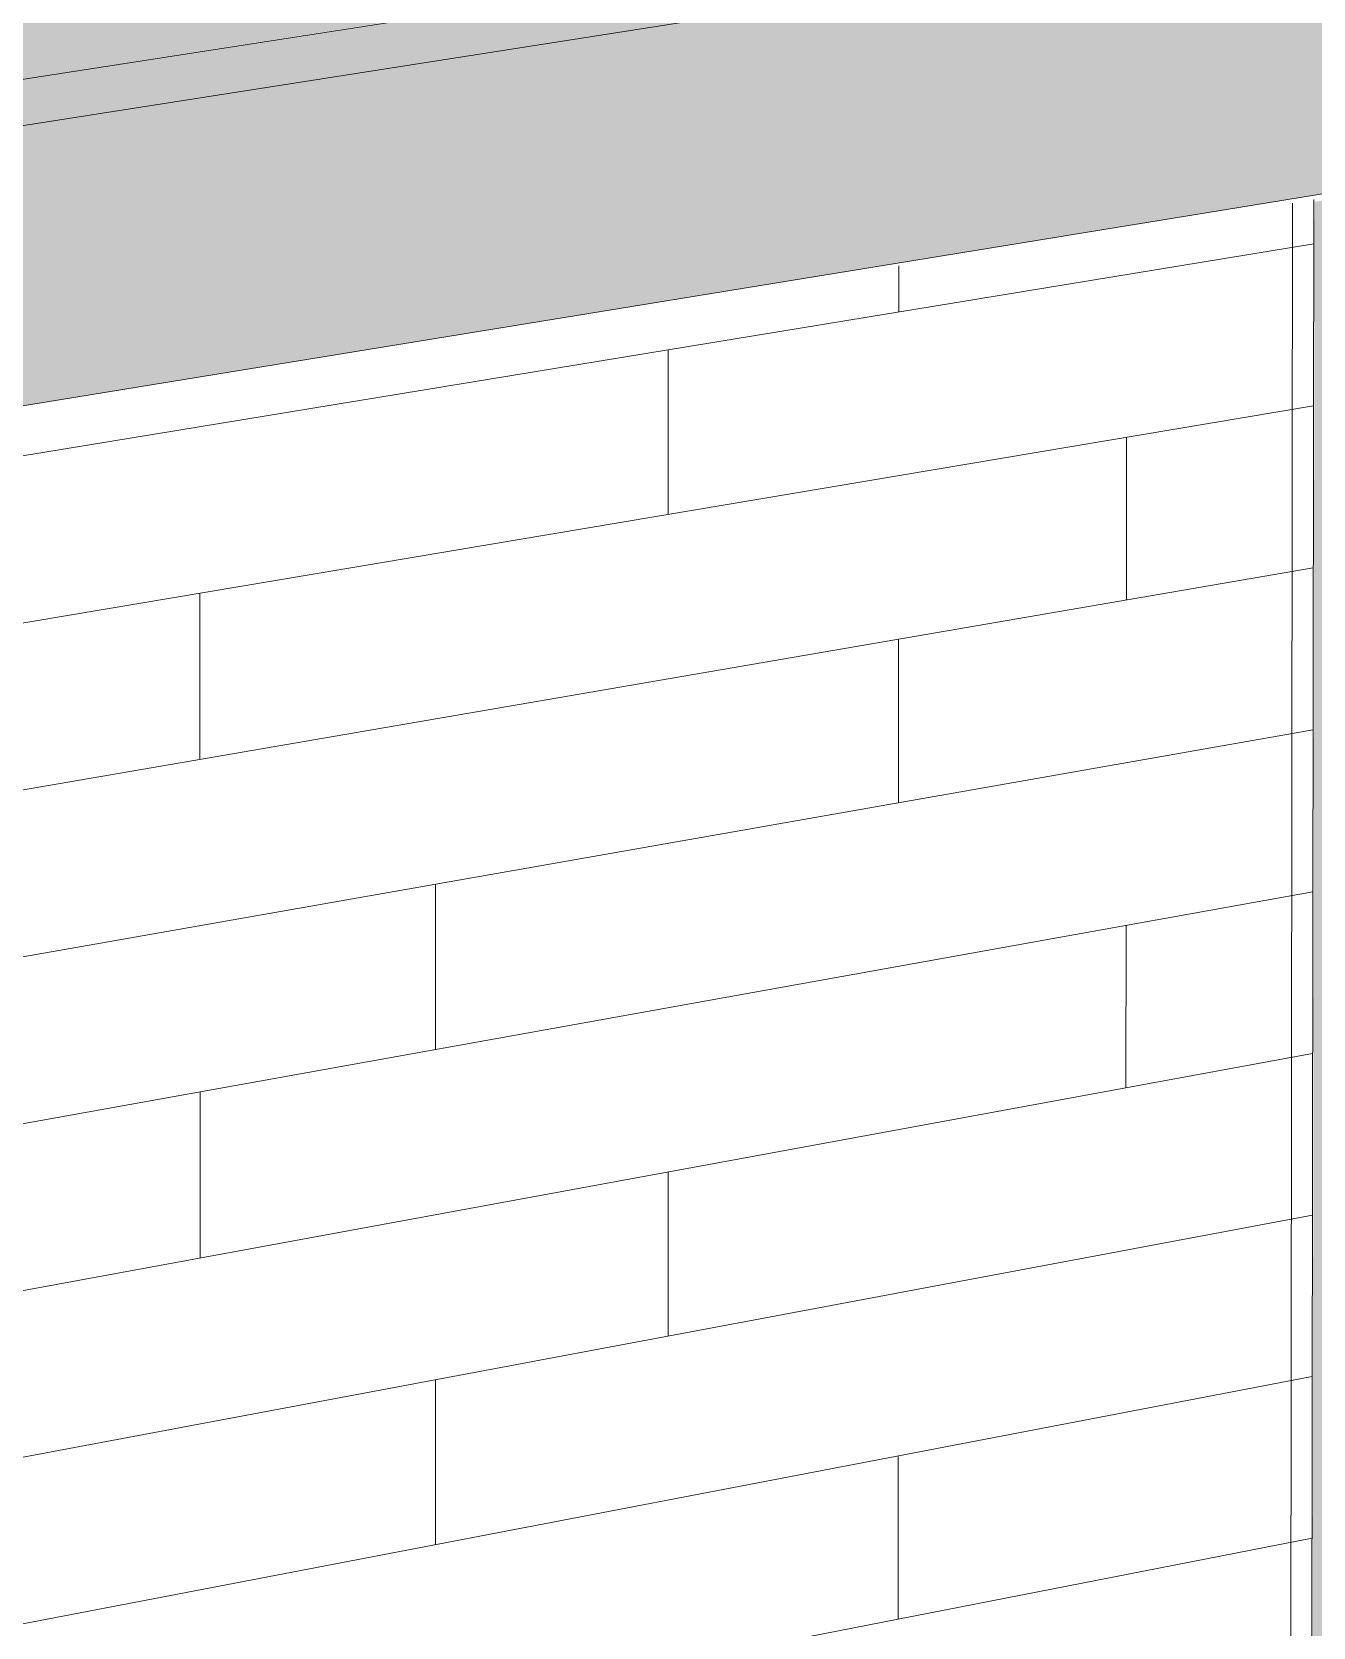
# Model space of a CAD drawing. Header units: inches. Extents: x 5690 to 5695, y -585 to 907.
# Drawn here: x 5694.3106 to 5694.34629, y 381.81093 to 381.85535 of the extents above; entities that cross this region are included whole.
import ezdxf

# ---------------------------------------------------------------- set-up
doc = ezdxf.new("R2010")
doc.units = ezdxf.units.IN
doc.header["$MEASUREMENT"] = 0
for name, color, linetype, lineweight in [('A-DETL', 90, 'Continuous', 9), ('A-FLOR', 192, 'Continuous', 13), ('A-WALL-PATT-1', 111, 'Continuous', 9), ('S-FNDN', 32, 'Continuous', 13), ('S-FNDN-1', 32, 'Continuous', 9)]:
    doc.layers.add(name, color=color, linetype=linetype, lineweight=lineweight)
doc.layers.add('A-DOOR-GLAZ-2', color=31, linetype='Continuous', lineweight=13, transparency=0.75)

# ---------------------------------------------------------------- blocks, each defined once
blk = doc.blocks.new('FP_123-3D View 1 Copy 1 Copy 1 Copy 1')
at = {"layer": 'A-WALL-PATT-1'}
for p, q in [((-8118.771682, 381.839191), (-8118.709218, 381.849448)), ((-8118.720774, 381.84755), (-8118.720773, 381.84883)), ((-8118.727194, 381.841913), (-8118.727194, 381.846496)), ((-8118.776029, 381.833703), (-8118.709224, 381.844934)), ((-8118.714433, 381.839527), (-8118.714428, 381.844059)), ((-8118.780406, 381.828179), (-8118.709229, 381.840422)), ((-8118.740241, 381.835088), (-8118.740244, 381.839719)), ((-8118.720781, 381.833882), (-8118.720779, 381.838436)), ((-8118.78481, 381.822618), (-8118.709235, 381.835913)), ((-8118.733679, 381.827013), (-8118.73368, 381.831613)), ((-8118.789244, 381.817021), (-8118.709241, 381.831407)), ((-8118.714446, 381.825948), (-8118.714441, 381.830472)), ((-8118.793708, 381.811387), (-8118.709247, 381.826904)), ((-8118.740231, 381.821211), (-8118.740234, 381.825834)), ((-8118.727197, 381.819036), (-8118.727197, 381.823606)), ((-8118.798201, 381.805715), (-8118.709253, 381.822403)), ((-8118.802724, 381.800005), (-8118.709258, 381.817904)), ((-8118.733675, 381.813228), (-8118.733677, 381.81782)), ((-8118.720794, 381.811155), (-8118.720791, 381.815696)), ((-8118.807278, 381.794257), (-8118.709264, 381.813408))]:
    blk.add_line(p, q, dxfattribs=at)

msp = doc.modelspace()

# ---------------------------------------------------------------- hatches: boundary and pattern name
at = {"layer": 'A-DOOR-GLAZ-2'}
msp.add_hatch(color=256, dxfattribs=at).paths.add_polyline_path([(5694.346242, 381.784441), (5694.358363, 381.787114), (5694.358498, 381.8526), (5694.346327, 381.850614), (5694.346245, 381.786852)], flags=0)
at = {"layer": 'A-FLOR'}
for points in [[(5694.286722, 381.850355), (5694.368932, 381.863169), (5694.368938, 381.865508), (5694.286715, 381.852903)], [(5694.287421, 381.849154), (5694.370338, 381.862129), (5694.365627, 381.862609), (5694.286711, 381.850347), (5694.286495, 381.850346), (5694.286518, 381.84927), (5694.287198, 381.849183)], [(5694.28744, 381.841202), (5694.370317, 381.854713), (5694.370338, 381.862129), (5694.287421, 381.849154), (5694.287437, 381.84262)]]:
    msp.add_hatch(color=256, dxfattribs=at).paths.add_polyline_path(points, flags=0)

# ---------------------------------------------------------------- linework, layer by layer
at = {"layer": 'A-DETL'}
for p, q in [((5694.345613, 381.76636), (5694.345718, 381.850578)), ((5694.346198, 381.766515), (5694.346306, 381.850673))]:
    msp.add_line(p, q, dxfattribs=at)
at = {"layer": 'A-FLOR'}
for p, q in [((5694.368932, 381.863131), (5694.286722, 381.850355)), ((5694.287421, 381.849154), (5694.370338, 381.862129)), ((5694.370317, 381.854713), (5694.28744, 381.841202))]:
    msp.add_line(p, q, dxfattribs=at)
at = {"layer": 'S-FNDN'}
msp.add_line((5694.346199, 381.767977), (5694.346306, 381.850677), dxfattribs=at)

# ---------------------------------------------------------------- block references
at = {"layer": 'S-FNDN-1'}
msp.add_blockref('FP_123-3D View 1 Copy 1 Copy 1 Copy 1', (13813.055522, 0), dxfattribs=at)

doc.saveas('drawing.dxf')
